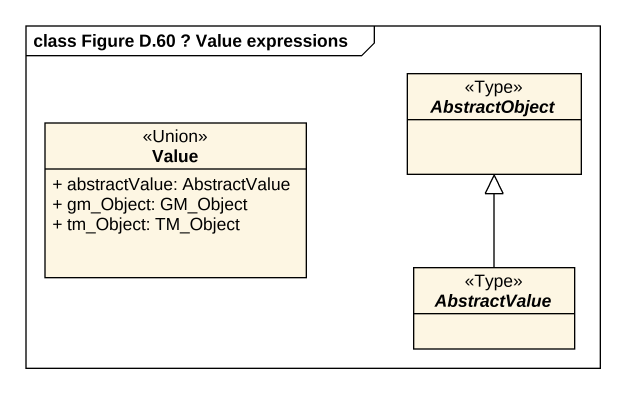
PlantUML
@startuml
mainframe class Figure D.60 ? Value expressions
hide circle
hide empty members
skinparam classAttributeIconSize 0
abstract class AbstractObject <<Type>>
class Value <<Union>> {
  + abstractValue: AbstractValue
  + gm_Object: GM_Object
  + tm_Object: TM_Object
}
abstract class AbstractValue <<Type>>
AbstractValue -up-|> AbstractObject
@enduml
